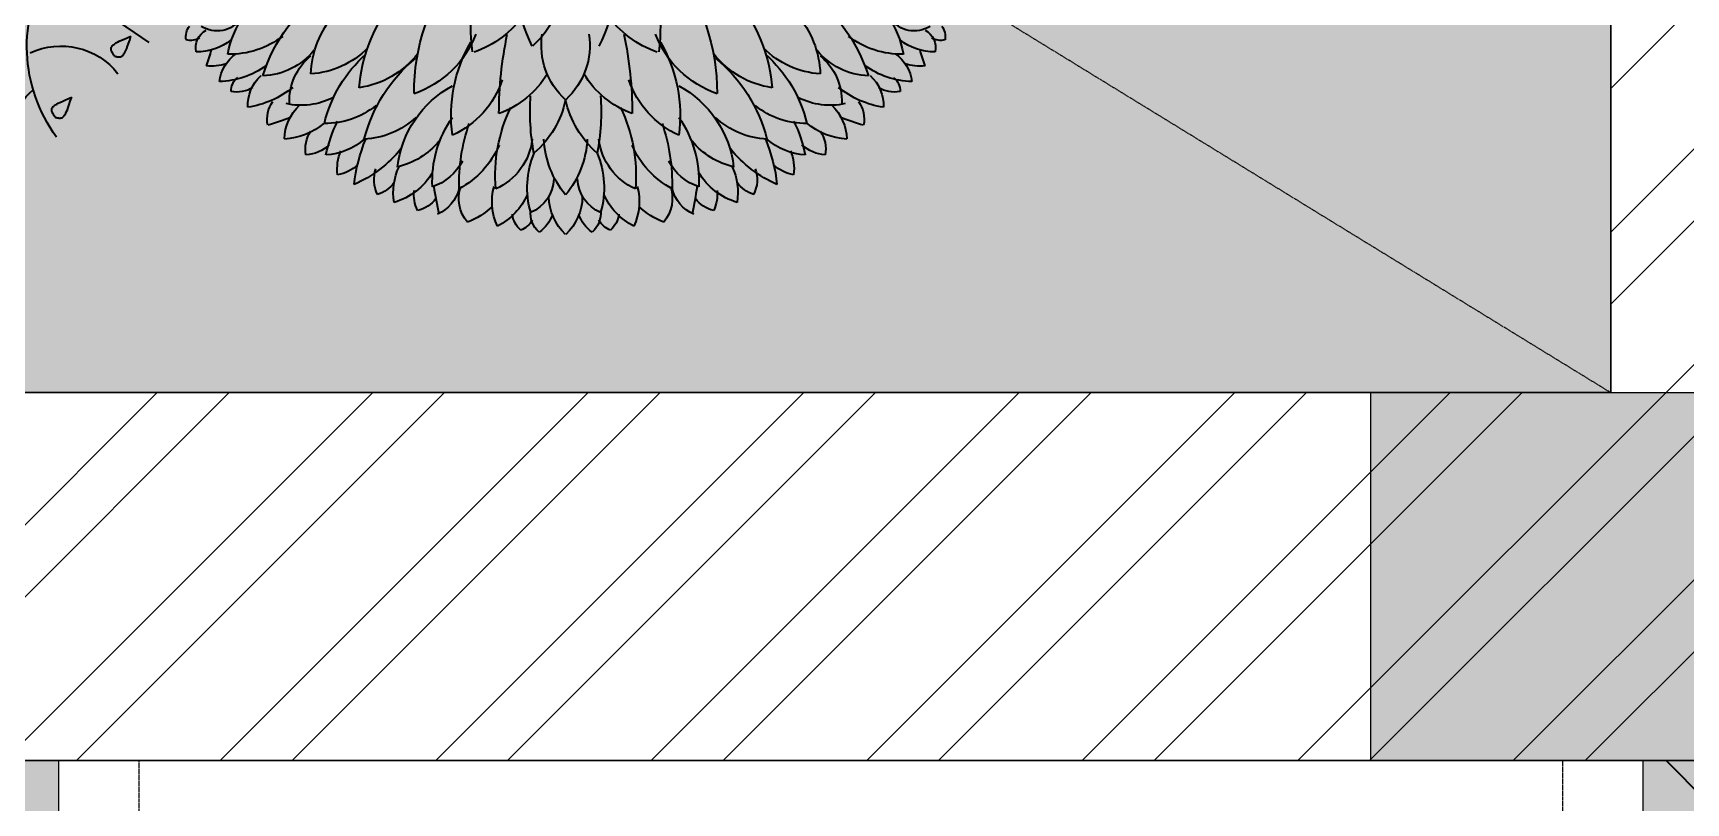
# Model space of a CAD drawing. Header units: millimetres. Extents: x -176651 to 424033, y -469666 to 486614.
# Drawn here: x 230066 to 231099, y 21872 to 22353 of the extents above; entities that cross this region are included whole.
import ezdxf

# ---------------------------------------------------------------- set-up
doc = ezdxf.new("R2010")
doc.units = ezdxf.units.MM
doc.set_wipeout_variables(frame=1)
doc.linetypes.add('1625_West Villa$0$DASHED', pattern=[0.75, 0.5, -0.25])
for name, color, linetype in [('1625_West Villa$0$ad-Elevation 10', 8, 'Continuous'), ('1625_West Villa$0$ad-Furniture', 8, 'Continuous'), ('1625_West Villa$0$ad-Toilet fixtures', 8, 'Continuous'), ('1625_West Villa$0$ad-Verandah', 8, 'Continuous'), ('1625_West Villa$0$ad-Wall', 8, 'Continuous'), ('1625_West Villa$0$ad-Wall hatch', 8, 'Continuous'), ('1625W_Columns$0$ad-Column', 8, 'Continuous'), ('1625W_Columns$0$ad-Column Hatch', 8, 'Continuous'), ('ad-Plinth', 8, 'Continuous'), ('ad-Verandah', 33, 'Continuous')]:
    doc.layers.add(name, color=color, linetype=linetype)
doc.layers.add('1625_West Villa$0$ad-Landscape', color=8, linetype='Continuous', lineweight=35)

# ---------------------------------------------------------------- blocks, each defined once
blk = doc.blocks.new('zw$F00C')
at = {"layer": 'ad-Plinth', "ltscale": 5}
blk.add_lwpolyline([(0, 13620), (12120, 13620), (12120, 0), (0, 0), (0, 4745), (2830, 4745), (2830, 8645), (0, 8645)], close=True, dxfattribs=at)
at = {"layer": 'ad-Verandah', "lineweight": 9}
blk.add_lwpolyline([(6195, 0), (12120, 0), (12120, 8760), (13640, 8760), (13640, 4630), (14550, 4630), (14550, -1210), (6195, -1210)], close=True, dxfattribs=at)
blk = doc.blocks.new('zw$898C')
at = {"layer": 'ad-Plinth', "ltscale": 5}
blk.add_blockref('zw$F00C', (30903.5, -406860.5), dxfattribs=at)
blk = doc.blocks.new('1625_West Villa$0$A$C61BE7BBE')
at = {"layer": '1625_West Villa$0$ad-Landscape', "color": 76}
for centre, radius, start, end in [((3.602, 8.179), 0.342, 140.1793, 198.6746), ((3.063, 7.709), 0.743, 47.0323, 68.1406), ((4.101, 8.21), 0.535, 155.1905, 195.2068), ((3.338, 7.896), 0.606, 24.0272, 62.7305), ((3.977, 8.301), 0.225, 130.8443, 173.759), ((3.752, 8.272), 0.214, 30.4156, 68.83), ((4.147, 8.318), 0.227, 130.9335, 187.2728), ((3.83, 8.236), 0.305, 17.0973, 56.395), ((4.567, 8.16), 0.477, 132.7387, 179.5624), ((3.92, 8.16), 0.477, 0.4376, 47.2613), ((4.657, 8.236), 0.305, 123.605, 162.9027), ((4.339, 8.318), 0.227, 352.7272, 49.0665), ((4.734, 8.272), 0.214, 111.17, 149.5844), ((5.149, 7.896), 0.606, 117.2695, 155.9728), ((4.509, 8.301), 0.225, 6.241, 49.1557), ((4.386, 8.21), 0.535, 344.7932, 24.8095), ((5.424, 7.709), 0.743, 111.8594, 132.9677), ((4.884, 8.179), 0.342, 341.3254, 39.8207), ((3.209, 8.125), 0.552, 170.4856, 205.4529), ((2.484, 7.618), 0.625, 31.2577, 73.0883), ((3.19, 8.143), 0.343, 154.8223, 186.1053), ((2.828, 8.025), 0.269, 35.0422, 78.9599), ((10.109, 6.928), 7.168, 168.7597, 170.8333), ((2.916, 7.999), 0.358, 14.3796, 65.6782), ((4.728, 8.08), 0.838, 164.1327, 202.2774), ((3.777, 7.981), 0.359, 3.0513, 66.2944), ((4.71, 7.981), 0.359, 113.7056, 176.9487), ((3.759, 8.08), 0.838, 337.7226, 15.8673), ((5.57, 7.999), 0.358, 114.3218, 165.6204), ((-1.623, 6.928), 7.168, 9.1667, 11.2403), ((5.658, 8.025), 0.269, 101.0401, 144.9578), ((6.003, 7.618), 0.625, 106.9117, 148.7423), ((5.296, 8.143), 0.343, 353.8947, 25.1777), ((5.277, 8.125), 0.552, 334.5471, 9.5144), ((2.791, 8.006), 0.311, 153.8191, 198.7871), ((2.422, 7.855), 0.302, 36.3212, 72.6008), ((4.032, 8.019), 1.016, 176.9811, 215.1502), ((2.86, 7.611), 0.488, 27.4375, 71.1826), ((5.028, 8.053), 1.765, 178.7548, 198.6115), ((2.873, 7.365), 0.824, 23.2196, 61.7797), ((5.053, 7.972), 1.458, 175.3381, 205.5558), ((3.37, 7.569), 0.57, 6.6723, 66.2687), ((4.915, 7.589), 0.873, 140.3941, 176.9962), ((3.571, 7.589), 0.873, 3.0038, 39.6059), ((5.116, 7.569), 0.57, 113.7313, 173.3277), ((3.433, 7.972), 1.458, 334.4442, 4.6619), ((5.613, 7.365), 0.824, 118.2203, 156.7804), ((3.459, 8.053), 1.765, 341.3885, 1.2452), ((5.626, 7.611), 0.488, 108.8174, 152.5625), ((4.454, 8.019), 1.016, 324.8498, 3.0189), ((6.065, 7.855), 0.302, 107.3992, 143.6788), ((5.695, 8.006), 0.311, 341.2129, 26.1809), ((2.551, 7.906), 0.41, 172.3277, 203.6108), ((2.085, 7.61), 0.356, 46.8629, 80.3692), ((3.777, 8.207), 1.488, 185.9725, 202.7074), ((1.799, 6.955), 1.205, 39.6176, 65.5256), ((6.688, 6.955), 1.205, 114.4744, 140.3824), ((4.709, 8.207), 1.488, 337.2926, 354.0275), ((6.401, 7.61), 0.356, 99.6308, 133.1371), ((5.936, 7.906), 0.41, 336.3892, 7.6723), ((2.137, 7.724), 0.289, 169.0778, 214.6406), ((1.84, 7.449), 0.329, 46.2451, 87.6854), ((3.329, 8.051), 1.32, 191.9389, 206.2186), ((2.004, 7.199), 0.581, 48.3364, 86.6749), ((3.664, 8), 0.974, 186.4669, 241.6556), ((2.519, 7.177), 0.735, 40.3866, 76.092), ((5.983, 7.38), 2.067, 169.3214, 184.0479), ((3.367, 7.085), 0.895, 11.9619, 49.2113), ((5.119, 7.085), 0.895, 130.7887, 168.0381), ((2.503, 7.38), 2.067, 355.9521, 10.6786), ((4.822, 8), 0.974, 298.3444, 353.5331), ((5.967, 7.177), 0.735, 103.908, 139.6134), ((6.483, 7.199), 0.581, 93.3251, 131.6636), ((5.158, 8.051), 1.32, 333.7814, 348.0611), ((6.646, 7.449), 0.329, 92.3146, 133.7549), ((6.349, 7.724), 0.289, 325.3594, 10.9222), ((2.115, 7.651), 0.461, 182.3648, 225.5832), ((1.621, 7.013), 0.621, 49.7759, 86.9333), ((2.347, 6.872), 0.764, 47.3855, 86.8116), ((3.755, 7.978), 1.408, 194.0868, 230.7518), ((6.139, 6.872), 0.764, 93.1884, 132.6145), ((4.731, 7.978), 1.408, 309.2482, 345.9132), ((6.865, 7.013), 0.621, 93.0667, 130.2241), ((6.372, 7.651), 0.461, 314.4168, 357.6352), ((1.785, 7.45), 0.289, 169.0778, 214.6406), ((1.197, 6.26), 1.281, 66.1435, 76.2848), ((2.035, 6.759), 0.73, 50.8151, 91.0506), ((3.23, 7.78), 1.242, 193.527, 228.3981), ((5.648, 6.81), 0.868, 114.7161, 161.3122), ((3.948, 7.416), 1.349, 329.987, 7.7695), ((6.451, 6.759), 0.73, 88.9494, 129.1849), ((5.257, 7.78), 1.242, 311.6019, 346.473), ((7.289, 6.26), 1.281, 103.7152, 113.8565), ((6.702, 7.45), 0.289, 325.3594, 10.9222), ((1.689, 7.325), 0.372, 177.6019, 227.961), ((1.188, 6.487), 0.863, 51.0238, 81.3872), ((1.808, 6.679), 0.643, 63.0761, 102.3855), ((2.244, 7.287), 0.544, 178.2486, 230.6804), ((7.132, 7.397), 3.502, 179.9824, 192.0052), ((5.157, 6.578), 0.874, 110.1808, 148.5951), ((6.679, 6.679), 0.643, 77.6145, 116.9239), ((6.242, 7.287), 0.544, 309.3196, 1.7514), ((7.298, 6.487), 0.863, 98.6128, 128.9762), ((6.797, 7.325), 0.372, 312.039, 2.3981), ((1.218, 6.926), 0.274, 57.9754, 101.2662), ((1.314, 7.188), 0.15, 177.4703, 233.8096), ((2.218, 6.324), 0.846, 38.4928, 81.4291), ((3.802, 7.277), 1.463, 184.5397, 217.072), ((2.546, 6.334), 0.932, 21.0147, 71.0085), ((4.785, 7.206), 1.936, 179.7315, 217.4115), ((4.696, 6.77), 0.676, 132.165, 188.6083), ((3.79, 6.77), 0.676, 351.3917, 47.835), ((5.941, 6.334), 0.932, 108.9915, 158.9853), ((6.269, 6.324), 0.846, 98.5709, 141.5072), ((4.685, 7.277), 1.463, 322.928, 355.4603), ((7.268, 6.926), 0.274, 78.7338, 122.0246), ((7.172, 7.188), 0.15, 306.1904, 2.5297), ((1.038, 6.345), 0.759, 53.8433, 88.585), ((1.411, 7.142), 0.356, 186.207, 235.7181), ((2.914, 7.514), 1.53, 197.5905, 235.7456), ((1.43, 6.407), 0.645, 39.1564, 87.7817), ((1.841, 6.215), 0.821, 45.1229, 85.9267), ((2.796, 7.069), 0.898, 182.3009, 220.5076), ((6.645, 6.215), 0.821, 94.0733, 134.8771), ((5.69, 7.069), 0.898, 319.4924, 357.6991), ((5.572, 7.514), 1.53, 304.2544, 342.4095), ((7.056, 6.407), 0.645, 92.2183, 140.8436), ((7.448, 6.345), 0.759, 91.415, 126.1567), ((7.076, 7.142), 0.356, 304.2819, 353.793), ((0.988, 6.563), 0.399, 70.941, 97.7273), ((-0.468, 6.436), 1.496, 14.5537, 20.4136), ((1.155, 6.057), 0.795, 52.4719, 91.5519), ((2.076, 7.032), 0.96, 190.8581, 236.5506), ((7.331, 6.057), 0.795, 88.4481, 127.5281), ((6.41, 7.032), 0.96, 303.4494, 349.1419), ((7.498, 6.563), 0.399, 82.2727, 109.059), ((8.954, 6.436), 1.496, 159.5864, 165.4463), ((0.918, 6.693), 0.17, 170.7137, 216.2765), ((0.789, 6.557), 0.168, 59.8902, 103.1809), ((1.025, 6.792), 0.186, 168.2362, 240.9945), ((0.856, 6.342), 0.488, 50.8294, 91.5989), ((5.353, 6.584), 1.983, 172.8697, 187.1303), ((3.099, 5.955), 0.928, 34.9166, 71.0505), ((5.216, 6.13), 1.434, 153.1598, 192.1138), ((3.296, 6.073), 0.953, 6.2214, 47.7369), ((3.27, 6.13), 1.434, 347.8862, 26.8402), ((5.387, 5.955), 0.928, 108.9495, 145.0834), ((3.133, 6.584), 1.983, 352.8697, 7.1303), ((7.63, 6.342), 0.488, 88.4011, 129.1706), ((7.462, 6.792), 0.186, 299.0055, 11.7638), ((7.697, 6.557), 0.168, 76.8191, 120.1098), ((7.568, 6.693), 0.17, 323.7235, 9.2863), ((1.034, 6.365), 0.273, 35.3989, 122.1552), ((7.453, 6.365), 0.273, 57.8448, 144.6011)]:
    blk.add_arc(centre, radius, start, end, dxfattribs=at)
at = {"layer": '1625_West Villa$0$ad-Landscape', "color": 2}
for centre, radius, start, end in [((4.538, 7.416), 1.349, 172.2305, 210.013), ((2.838, 6.81), 0.868, 18.6878, 65.2839), ((3.329, 6.578), 0.874, 31.4049, 69.8192), ((1.354, 7.397), 3.502, 347.9948, 0.0176), ((3.701, 7.206), 1.936, 322.5885, 0.2685)]:
    blk.add_arc(centre, radius, start, end, dxfattribs=at)
blk = doc.blocks.new('1625_West Villa$0$A$C279134A6')
at = {"layer": '1625_West Villa$0$ad-Landscape', "linetype": 'Continuous'}
blk.add_line((637.1, 613.6), (707.2, 661.5), dxfattribs=at)
for points in [[(631.1, 722.3), (630.3, 721.1), (629.7, 720.1), (629.2, 719.2), (628.8, 718.5), (628.6, 717.8), (628.4, 717.3), (628.4, 716.8), (628.4, 716.3), (628.4, 715.9), (628.5, 715.4), (628.6, 715), (628.8, 714.5), (629.1, 714.1), (629.5, 713.6), (630, 713.2), (630.6, 712.7), (631.3, 712.1), (632.3, 711.6), (633.4, 710.9), (634.9, 710.2), (636.7, 709.4), (638.8, 708.4), (641.4, 707.3), (644.5, 706)], [(631.1, 722.3), (631.7, 722.4), (632.2, 722.5), (632.7, 722.6), (633.2, 722.7), (633.7, 722.8), (634.2, 722.9), (634.7, 722.9), (635.2, 722.9), (635.6, 722.8), (636, 722.7), (636.5, 722.6), (636.9, 722.4), (637.4, 722.1), (637.8, 721.7), (638.3, 721.1), (638.7, 720.5), (639.2, 719.7), (639.8, 718.8), (640.4, 717.6), (641, 716.1), (641.7, 714.2), (642.5, 712), (643.4, 709.3), (644.5, 706)], [(679.4, 672.6), (678.6, 671.4), (677.9, 670.4), (677.4, 669.5), (677.1, 668.8), (676.8, 668.2), (676.7, 667.6), (676.6, 667.1), (676.6, 666.6), (676.6, 666.2), (676.7, 665.7), (676.9, 665.3), (677.1, 664.9), (677.4, 664.4), (677.7, 664), (678.2, 663.5), (678.9, 663), (679.6, 662.5), (680.5, 661.9), (681.7, 661.2), (683.1, 660.5), (684.9, 659.7), (687.1, 658.7), (689.7, 657.6), (692.7, 656.3)], [(679.4, 672.6), (679.9, 672.7), (680.5, 672.9), (681, 673), (681.5, 673.1), (682, 673.1), (682.5, 673.2), (682.9, 673.2), (683.4, 673.2), (683.9, 673.2), (684.3, 673.1), (684.7, 672.9), (685.2, 672.7), (685.6, 672.4), (686.1, 672), (686.5, 671.5), (687, 670.8), (687.5, 670.1), (688, 669.1), (688.6, 667.9), (689.2, 666.4), (690, 664.6), (690.8, 662.3), (691.7, 659.6), (692.7, 656.3)]]:
    blk.add_lwpolyline(points, dxfattribs=at)
for centre, radius, start, end in [((645.5, 738.6), 50.4, 158.5531, 230.17), ((732.5, 664.7), 124.4, 143.6853, 211.3784), ((635.7, 723.6), 59.2, 245.0444, 321.6546)]:
    blk.add_arc(centre, radius, start, end, dxfattribs=at)
blk = doc.blocks.new('1625_West Villa$0$A$Cfbd26d3a')
at = {"transparency": 33554559}
h = blk.add_hatch(color=74, dxfattribs=at)
h.dxf.hatch_style = 1
h.paths.add_polyline_path([(0, 960), (-1565, 960), (-1565, 0), (0, 0)])
at = {"layer": '1625_West Villa$0$ad-Elevation 10', "linetype": '1625_West Villa$0$DASHED'}
blk.add_lwpolyline([(0, 0), (-1565, 960)], dxfattribs=at)
at = {"layer": '1625_West Villa$0$ad-Toilet fixtures'}
blk.add_lwpolyline([(0, 960), (-1565, 960), (-1565, 0), (0, 0)], close=True, dxfattribs=at)
at = {"xscale": -67.90653060229484, "yscale": 67.90653060229484, "zscale": 67.90653060229484, "rotation": 180}
blk.add_blockref('1625_West Villa$0$A$C61BE7BBE', (-941.4, 676.8), dxfattribs=at)
at = {"layer": '1625_West Villa$0$ad-Landscape', "xscale": -0.7689692653037794, "yscale": 0.7689692653037794, "zscale": 0.7689692653037794, "rotation": 180}
blk.add_blockref('1625_West Villa$0$A$C279134A6', (-1457.6, 727.5), dxfattribs=at)
blk = doc.blocks.new('1625_West Villa$0$6 BCDFGHJKX_Typical Floor plan$0$zw$6679')
blk.add_wipeout([(0, 0), (990, 0), (990, -529.6), (0, -529.6)])
blk.add_lwpolyline([(990, -529.6), (0, -529.6), (0, 0), (990, 0)], close=True)
at = {"color": 0, "linetype": '1625_West Villa$0$DASHED'}
blk.add_lwpolyline([(940, -480), (940, 0), (50, 0), (50, -480)], close=True, dxfattribs=at)
blk = doc.blocks.new('1625_West Villa$0$zw$66EE')
at = {"layer": '1625_West Villa$0$ad-Furniture'}
blk.add_blockref('1625_West Villa$0$6 BCDFGHJKX_Typical Floor plan$0$zw$6679', (7340, 0), dxfattribs=at)
at = {"layer": '1625_West Villa$0$ad-Landscape', "rotation": 359.9999999999998}
blk.add_blockref('1625_West Villa$0$A$Cfbd26d3a', (8310, 230), dxfattribs=at)
blk = doc.blocks.new('1625_West Villa$0$zw$6266')
at = {"layer": '1625_West Villa$0$ad-Wall hatch', "transparency": 33554610}
h = blk.add_hatch(dxfattribs=at)
h.set_pattern_fill('ANSI32', color=256, scale=10)
h.set_pattern_definition([(45, (388774.33, 102900.03), (-67.35192, 67.35192), []), (45, (388819.235, 102900.03), (-67.35192, 67.35192), [])])
h.paths.add_polyline_path([(230, 8875), (230, 9105), (0, 9105), (0, 8645), (2830, 8645), (2830, 4745), (0, 4745), (0, 0), (9240, 0), (9240, 230), (8540, 230), (8540, 4745), (4810, 4745), (4810, 4515), (4995, 4515), (4995, 3930), (5110, 3930), (5110, 4630), (8310, 4630), (8310, 3130), (6860, 3130), (6860, 3015), (8310, 3015), (8310, 230), (5110, 230), (5110, 3015), (6060, 3015), (6060, 3130), (4995, 3130), (4995, 230), (230, 230), (230, 4515), (3910, 4515), (3910, 4745), (3060, 4745), (3060, 8875)])
at = {"layer": '1625_West Villa$0$ad-Wall'}
for points in [[(0, 4745), (0, 0), (9240, 0), (9240, 230), (8540, 230), (8540, 4745)], [(4810, 4745), (4810, 4515), (4995, 4515), (4995, 3930), (5110, 3930), (5110, 4630), (8310, 4630), (8310, 3130), (6860, 3130), (6860, 3015), (8310, 3015), (8310, 230), (5110, 230), (5110, 3015), (6060, 3015), (6060, 3130), (4995, 3130), (4995, 230), (230, 230), (230, 4515), (3910, 4515), (3910, 4745)]]:
    blk.add_lwpolyline(points, dxfattribs=at)
blk = doc.blocks.new('1625_West Villa$0$zw$6CCD')
at = {"transparency": 33554559}
h = blk.add_hatch(color=43, dxfattribs=at)
h.dxf.hatch_style = 1
h.paths.add_polyline_path([(6195, -13620), (12120, -13620), (12120, -4860), (13640, -4860), (13640, -8990), (14550, -8990), (14550, -14830), (6195, -14830)])
at = {"layer": '1625_West Villa$0$ad-Landscape', "transparency": 33554687}
h = blk.add_hatch(dxfattribs=at)
h.set_pattern_fill('DOLMIT', color=44, scale=10, angle=90)
h.set_pattern_definition([(90, (6195, -14830), (-63.5, 2e-14), []), (135, (6195, -14830), (-127, -127), [89.8026, -179.605])])
h.paths.add_polyline_path([(6195, -13620), (12120, -13620), (12120, -4860), (13640, -4860), (13640, -8990), (14550, -8990), (14550, -14830), (6195, -14830)])
at = {"layer": '1625_West Villa$0$ad-Verandah', "lineweight": 9}
blk.add_lwpolyline([(6195, -13620), (12120, -13620), (12120, -4860), (13640, -4860), (13640, -8990), (14550, -8990), (14550, -14830), (6195, -14830)], close=True, dxfattribs=at)
blk = doc.blocks.new('1625W_Columns$0$zw$6AA0')
at = {"layer": '1625W_Columns$0$ad-Column Hatch', "transparency": 33554687}
h = blk.add_hatch(color=256, dxfattribs=at)
h.dxf.hatch_style = 1
h.paths.add_polyline_path([(0, -230), (380, -230), (380, 0), (0, 0)])
at = {"layer": '1625W_Columns$0$ad-Column'}
blk.add_lwpolyline([(0, -230), (380, -230), (380, 0), (0, 0)], close=True, dxfattribs=at)
blk = doc.blocks.new('1625W_Columns')
at = {"layer": '1625W_Columns$0$ad-Column', "xscale": -1, "rotation": 180}
blk.add_blockref('1625W_Columns$0$zw$6AA0', (8160, 0), dxfattribs=at)
blk = doc.blocks.new('1625_West Villa')
at = {"layer": '1625_West Villa$0$ad-Verandah'}
blk.add_blockref('1625_West Villa$0$zw$6CCD', (0, 13620), dxfattribs=at)
at = {"layer": '1625_West Villa$0$ad-Furniture'}
blk.add_blockref('1625_West Villa$0$zw$66EE', (0, 0), dxfattribs=at)
blk.add_blockref('1625_West Villa$0$zw$6266', (0, 0))
blk.add_blockref('1625W_Columns', (0, 0))
blk = doc.blocks.new("All Plot's Villa Plans")
at = {"ltscale": 5}
blk.add_blockref('1625_West Villa', (222742.3, 21898.3), dxfattribs=at)

msp = doc.modelspace()

# ---------------------------------------------------------------- block references
at = {"ltscale": 5}
msp.add_blockref("All Plot's Villa Plans", (0, 0), dxfattribs=at)

# ---------------------------------------------------------------- next in the draw order: block references
msp.add_blockref('zw$898C', (191838.8, 428758.8), dxfattribs=at)

doc.saveas('drawing.dxf')
